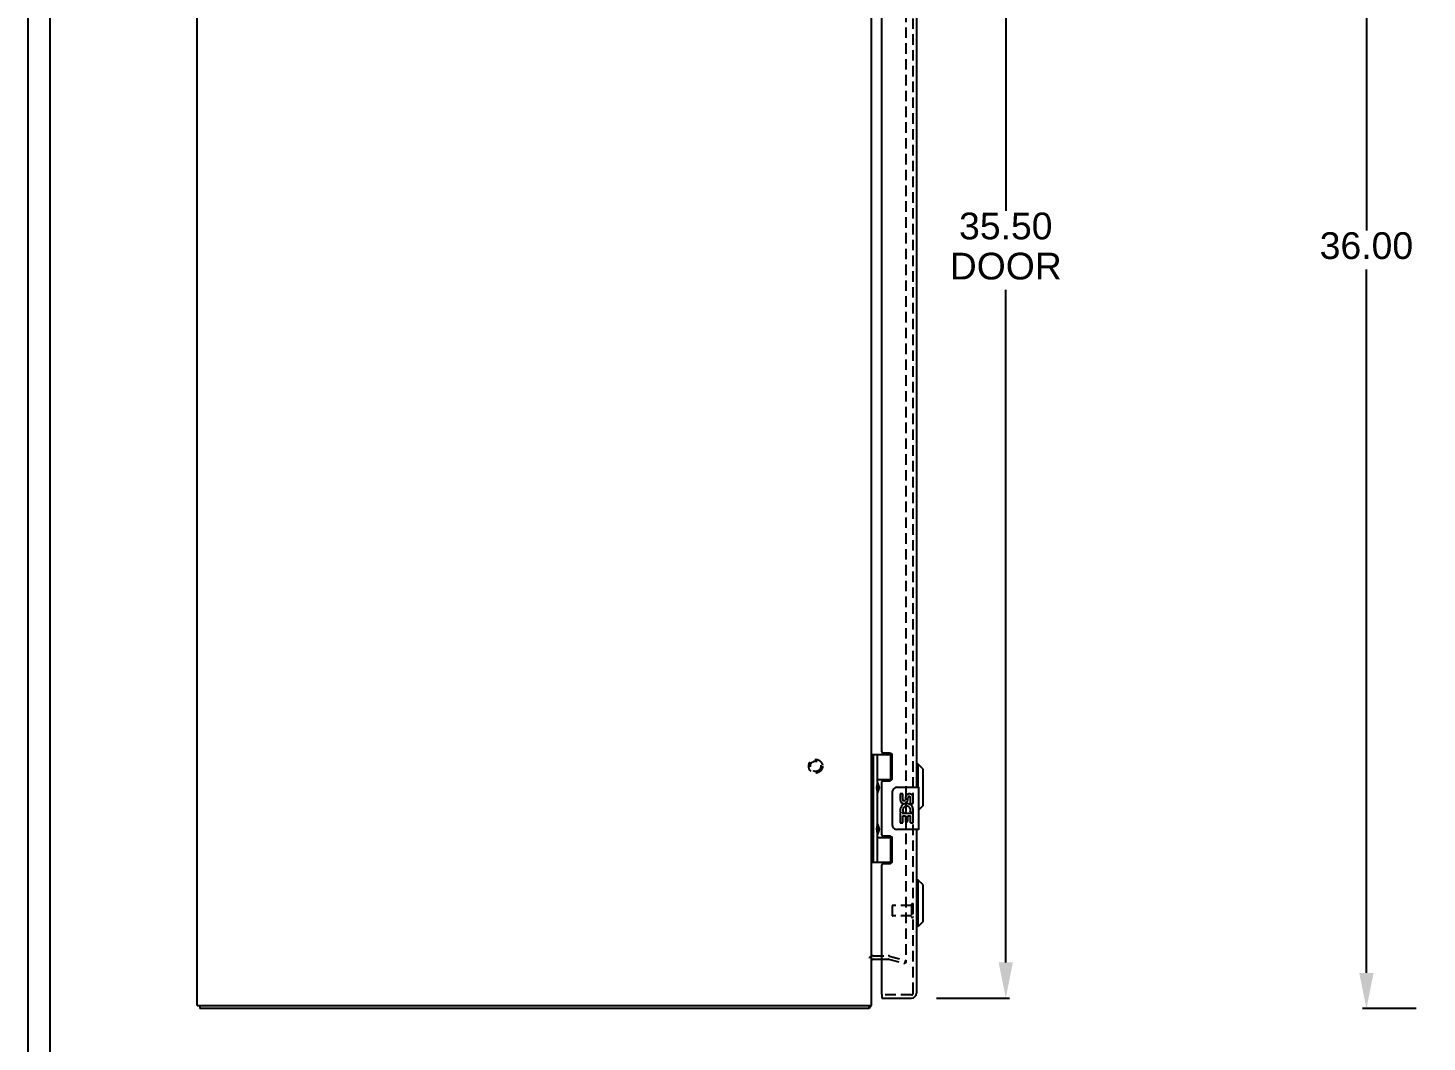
# Model space of a CAD drawing. Header units: inches. Extents: x 0 to 143, y 0 to 92.
# Drawn here: x -0.02 to 33.19, y 39.94 to 63.99 of the extents above; entities that cross this region are included whole.
import ezdxf
from ezdxf.enums import TextEntityAlignment as Align

# ---------------------------------------------------------------- set-up
doc = ezdxf.new("R2010")
doc.units = ezdxf.units.IN
doc.header["$MEASUREMENT"] = 0
doc.linetypes.add('HIDDEN', pattern=[0.375, 0.25, -0.125])
for name, color, linetype in [('DEFAULT_2', 8, 'HIDDEN'), ('DIMENSIONS', 7, 'Continuous'), ('DOOR_ASSEMBLY', 7, 'Continuous')]:
    doc.layers.add(name, color=color, linetype=linetype)
doc.styles.add('Fields', font='simplex.shx', dxfattribs={"height": 0.185})
doc.styles.get("Standard").update_dxf_attribs({"font": 'arial.ttf'})
doc.dimstyles.new('DIMSTYLE_1', dxfattribs={"dimtxt": 0.634328, "dimasz": 0.845771, "dimexe": 0.09, "dimexo": 0.07, "dimgap": 0.0375, "dimtad": 0, "dimtih": 1, "dimtoh": 1, "dimzin": 4, "dimdsep": 46, "dimtxsty": 'Standard', "dimblk": '_FILLED', "dimblk1": '_FILLED', "dimblk2": '_FILLED', "dimcen": 0.09, "dimadec": 3, "dimazin": 1, "dimtfac": 1, "dimtdec": 3, "dimtofl": 0, "dimtmove": 0, "dimatfit": 3, "dimldrblk": '_FILLED', "dimfxl": 1, "dimtolj": 1, "dimtzin": 4, "dimarcsym": 0})

# ---------------------------------------------------------------- blocks, each defined once
blk = doc.blocks.new('RG_Master_Ver_4_2_2')
at = {"color": 3}
blk.add_line((0.125, 21.7336), (0.125, 0.1939), dxfattribs=at)
blk.add_lwpolyline([(0, -0.044), (34.25, -0.044), (34.25, 21.956), (0, 21.956)], close=True, dxfattribs=at)
at = {"style": 'Fields'}
for tag, p in [('DESCRIPTION_3', (13.1158, 1.307)), ('DRN_3', (15.4724, 1.307)), ('CHK_3', (16.5293, 1.307)), ('APP_3', (17.5522, 1.307)), ('DATE_3', (18.8294, 1.307)), ('DRAWING_DESC', (32.2295, 1.2455)), ('CUSTOMER', (28.9966, 1.2135)), ('DESCRIPTION_2', (13.1158, 0.9513)), ('DRN_2', (15.4724, 0.9513)), ('CHK_2', (16.5293, 0.9513)), ('APP_2', (17.5522, 0.9513)), ('DATE_2', (18.8294, 0.9513)), ('DRAWING_#', (32.125, 0.8944)), ('SIZE', (30.7145, 0.8944)), ('REV', (33.5429, 0.8944)), ('DESCRIPTION_1', (13.1158, 0.5956)), ('DRN_1', (15.4724, 0.5956)), ('CHK_1', (16.5293, 0.5956)), ('APP_1', (17.5522, 0.5956)), ('DATE_1', (18.8294, 0.5956)), ('PROJECT_#', (28.9813, 0.5809)), ('DRN_BY', (30.875, 0.5245)), ('CHK_BY', (31.7615, 0.5245)), ('APP_BY', (32.75, 0.5245)), ('SCALE', (33.6518, 0.5245)), ('PROJECT_NAME', (29.021, 0.1759)), ('SHEETNUM', (32.7527, 0.1759)), ('TTL_SHTS', (33.5471, 0.1759))]:
    blk.add_attdef(tag, text='', height=0.125, dxfattribs=at).set_placement(p, align=Align.CENTER)
at = {"style": 'Fields', "flags": 9}
blk.add_attdef('WD_TB', (9.9529, 0.1939), '', height=0.0638, dxfattribs=at)
blk = doc.blocks.new('_FILLED')
at = {"color": 0, "linetype": 'ByBlock'}
blk.add_solid([(0, 0), (-1, 0.2), (-1, -0.2)], dxfattribs=at)
blk = doc.blocks.new('*D6')
at = {"layer": 'Defpoints', "color": 0, "linetype": 'Continuous', "transparency": 16777216}
for p in [(32.996, 76.728), (31.747, 40.728), (32.996, 40.728)]:
    blk.add_point(p, dxfattribs=at)
at = {"layer": 'DIMENSIONS', "color": 0, "linetype": 'Continuous', "lineweight": -2, "transparency": 16777216}
for p, q in [((32.926, 76.728), (31.657, 76.728)), ((31.747, 75.882), (31.747, 59.185)), ((31.747, 41.574), (31.747, 58.264)), ((32.926, 40.728), (31.657, 40.728))]:
    blk.add_line(p, q, dxfattribs=at)
at = {"layer": 'DIMENSIONS', "color": 0, "linetype": 'Continuous', "lineweight": -2, "transparency": 16777216, "xscale": 0.8457711443000001, "yscale": 0.8457711443000001, "zscale": 0.8457711443000001}
for p, rotation in [((31.747, 76.728), 90), ((31.747, 40.728), 270)]:
    blk.add_blockref('_FILLED', p, dxfattribs=dict(at, rotation=rotation))
at = {"layer": 'DIMENSIONS', "color": 0, "linetype": 'Continuous', "transparency": 16777216, "insert": (31.747, 59.147), "char_height": 0.6343, "width": 2.21661, "attachment_point": 2, "line_spacing_factor": 0.9}
blk.add_mtext('\\A1;36.00', dxfattribs=at)
blk = doc.blocks.new('*D8')
at = {"layer": 'Defpoints', "color": 0, "linetype": 'Continuous', "transparency": 16777216}
for p in [(21.473, 76.478), (21.473, 40.978), (23.188, 40.978)]:
    blk.add_point(p, dxfattribs=at)
at = {"layer": 'DIMENSIONS', "color": 0, "linetype": 'Continuous', "lineweight": -2, "transparency": 16777216}
for p, q in [((21.543, 76.478), (23.278, 76.478)), ((23.188, 75.632), (23.188, 59.651)), ((23.188, 41.824), (23.188, 57.779)), ((21.543, 40.978), (23.278, 40.978))]:
    blk.add_line(p, q, dxfattribs=at)
at = {"layer": 'DIMENSIONS', "color": 0, "linetype": 'Continuous', "lineweight": -2, "transparency": 16777216, "xscale": 0.8457711443000001, "yscale": 0.8457711443000001, "zscale": 0.8457711443000001}
for p, rotation in [((23.188, 76.478), 90), ((23.188, 40.978), 270)]:
    blk.add_blockref('_FILLED', p, dxfattribs=dict(at, rotation=rotation))
at = {"layer": 'DIMENSIONS', "color": 0, "linetype": 'Continuous', "transparency": 16777216, "insert": (23.188, 59.613), "char_height": 0.6343, "width": 2.65522, "attachment_point": 2, "line_spacing_factor": 0.9}
blk.add_mtext('\\A1;35.50\\PDOOR', dxfattribs=at)

msp = doc.modelspace()

# ---------------------------------------------------------------- linework, layer by layer
at = {"color": 3, "linetype": 'Continuous'}
for p, q in [((4, 40.80304), (4, 76.65304)), ((20, 40.80304), (20, 76.65304)), ((20.042, 41.90304), (20.243, 41.90304)), ((4, 40.80304), (20, 40.80304)), ((19.937, 40.72804), (4.063, 40.72804))]:
    msp.add_line(p, q, dxfattribs=at)
at = {"color": 7, "linetype": 'Continuous'}
for p, q in [((4.063, 40.80304), (4.063, 40.72804)), ((19.937, 40.80304), (19.937, 40.72804))]:
    msp.add_line(p, q, dxfattribs=at)
at = {"color": 3, "linetype": 'Continuous'}
for points in [[(19.95124, 40.74223), (19.95004, 40.74004), (19.94885, 40.73798), (19.9477, 40.7361), (19.94651, 40.73436), (19.94523, 40.73271), (19.94391, 40.73127), (19.94262, 40.73013), (19.94135, 40.72927), (19.94014, 40.72866), (19.93899, 40.72829), (19.93794, 40.72809), (19.937, 40.72804)], [(19.96213, 40.75886), (19.9606, 40.7573), (19.95913, 40.75552), (19.9577, 40.75354), (19.95633, 40.75139), (19.95499, 40.74913), (19.9537, 40.74681), (19.95124, 40.74223)]]:
    msp.add_lwpolyline(points, dxfattribs=at)
for centre, radius, start, end in [((20.042, 41.86104), 0.042, 90, 180), ((19.883, 40.84504), 0.117, 312.556918, 338.957349)]:
    msp.add_arc(centre, radius, start, end, dxfattribs=at)
at = {"layer": 'DEFAULT_2', "color": 8, "linetype": 'HIDDEN'}
for p, q in [((20.81264, 75.63034), (20.81264, 41.82574)), ((20.042, 41.97804), (20.40064, 41.97804)), ((20.243, 41.90304), (20.40064, 41.90304)), ((20.40711, 41.90219), (20.79322, 41.79873)), ((20.42652, 41.97463), (20.81264, 41.87117)), ((20.79322, 41.79873), (20.81264, 41.87117))]:
    msp.add_line(p, q, dxfattribs=at)
for points in [[(20.79331, 41.80574), (20.79243, 41.80576), (20.7905, 41.80596), (20.78858, 41.80635)], [(20.81264, 41.82574), (20.81253, 41.82371), (20.81224, 41.82173), (20.81175, 41.81977), (20.81108, 41.81788), (20.81022, 41.81606), (20.80919, 41.81435), (20.808, 41.81275), (20.80666, 41.81128), (20.80518, 41.80996), (20.80359, 41.8088), (20.80188, 41.80782), (20.80009, 41.80701), (20.79823, 41.8064), (20.79632, 41.80599), (20.79438, 41.80577), (20.79331, 41.80574)]]:
    msp.add_lwpolyline(points, dxfattribs=at)
for radius in [0.1635, 0.124]:
    msp.add_circle((18.675, 46.47804), radius, dxfattribs=at)
for centre, radius, start, end in [((20.042, 41.86104), 0.117, 90, 146.900175), ((20.40064, 41.87804), 0.1, 75, 90), ((20.40064, 41.87804), 0.025, 75, 90)]:
    msp.add_arc(centre, radius, start, end, dxfattribs=at)
at = {"layer": 'DOOR_ASSEMBLY', "color": 8, "linetype": 'HIDDEN'}
for p, q in [((20.993, 41.09504), (20.993, 76.36104)), ((20.493, 43.16704), (20.493, 42.93904)), ((20.95, 43.17704), (20.503, 43.17704)), ((20.95, 43.19504), (20.95, 42.91104)), ((20.95, 42.92904), (20.503, 42.92904)), ((20.951, 41.05304), (20.258, 41.05304))]:
    msp.add_line(p, q, dxfattribs=at)
at = {"layer": 'DOOR_ASSEMBLY', "color": 3, "linetype": 'Continuous'}
for p, q in [((21.068, 71.47804), (21.068, 45.97804)), ((20.243, 46.81954), (20.243, 70.63654)), ((20.431, 46.78854), (20.274, 46.78854)), ((20.493, 46.19754), (20.493, 46.72654)), ((20.243, 44.85154), (20.243, 46.10454)), ((20.274, 46.13554), (20.431, 46.13554)), ((21.068, 44.97804), (21.068, 41.09504)), ((20.431, 44.82054), (20.274, 44.82054)), ((20.493, 44.22954), (20.493, 44.75854)), ((20.274, 44.16754), (20.431, 44.16754)), ((20.243, 41.06804), (20.243, 44.13654)), ((20.243, 40.97804), (20.951, 40.97804))]:
    msp.add_line(p, q, dxfattribs=at)
at = {"layer": 'DOOR_ASSEMBLY', "color": 7, "linetype": 'Continuous'}
for p, q in [((20, 46.75754), (20.48469, 46.75754)), ((20.039, 46.75754), (20.039, 44.19854)), ((20.138, 46.75754), (20.138, 46.07021)), ((20.458, 46.16704), (20.458, 46.75754)), ((21.10737, 46.52922), (21.068, 46.52922)), ((21.22548, 46.41111), (21.10737, 46.52922)), ((21.10737, 45.97804), (21.10737, 46.52922)), ((20.13805, 46.16704), (20.48497, 46.16704)), ((20.4268, 46.15804), (20.47879, 46.15804)), ((20.4268, 46.15804), (20.4268, 46.13554)), ((21.22548, 45.54497), (21.22548, 46.41111)), ((20.138, 45.86987), (20.138, 45.08621)), ((20.15449, 46.0411), (20.1545, 46.04002)), ((20.15449, 45.89899), (20.1545, 45.89952)), ((20.1545, 46.04002), (20.1545, 45.89952)), ((20.50309, 45.07804), (20.50309, 45.87804)), ((20.603, 45.97804), (21.113, 45.97804)), ((20.74121, 45.82384), (20.67833, 45.82384)), ((20.67833, 45.82384), (20.67833, 45.68752)), ((20.74121, 45.68752), (20.74121, 45.82384)), ((21.128, 44.99304), (21.128, 45.96304)), ((20.80633, 45.75008), (20.80637, 45.68107)), ((20.86697, 45.68752), (20.86693, 45.72951)), ((20.92982, 45.59322), (20.92982, 45.72953)), ((20.92982, 45.59322), (20.99045, 45.59322)), ((20.99045, 45.59322), (20.99045, 45.75001)), ((21.22548, 45.54497), (21.128, 45.44749)), ((20.69654, 45.3626), (20.67833, 45.3626)), ((20.67833, 45.3626), (20.67833, 45.13223)), ((20.73098, 45.3626), (20.75836, 45.38179)), ((20.73098, 45.3626), (20.99045, 45.3626)), ((20.74121, 45.29973), (20.80634, 45.29973)), ((20.74121, 45.13223), (20.74121, 45.29973)), ((20.80634, 45.29973), (20.80634, 45.16367)), ((20.80634, 45.16367), (20.86695, 45.16367)), ((20.86695, 45.29973), (20.92982, 45.29973)), ((20.86695, 45.16367), (20.86695, 45.29973)), ((20.92207, 45.39858), (20.97977, 45.3736)), ((20.92982, 45.13223), (20.92982, 45.29973)), ((20.99045, 45.40955), (20.99045, 45.46253)), ((20.99045, 45.13223), (20.99045, 45.3626)), ((20.138, 44.88587), (20.138, 44.19854)), ((20.15449, 45.0571), (20.1545, 45.05602)), ((20.15449, 44.91499), (20.1545, 44.91552)), ((20.1545, 45.05602), (20.1545, 44.91552)), ((21.113, 44.97804), (20.603, 44.97804)), ((20.67833, 45.13223), (20.74121, 45.13223)), ((20.92982, 45.13223), (20.99045, 45.13223)), ((20.13805, 44.78904), (20.48497, 44.78904)), ((20.4268, 44.82054), (20.4268, 44.79804)), ((20.47879, 44.79804), (20.4268, 44.79804)), ((20.458, 44.19854), (20.458, 44.78904)), ((20, 44.19854), (20.48469, 44.19854)), ((21.10737, 43.77922), (21.068, 43.77922)), ((21.22548, 43.66111), (21.10737, 43.77922)), ((21.10737, 42.67686), (21.10737, 43.77922)), ((21.22548, 42.79498), (21.22548, 43.66111)), ((21.10737, 42.67686), (21.068, 42.67686)), ((21.22548, 42.79497), (21.10737, 42.67686)), ((20.243, 41.05304), (20.258, 41.05304)), ((20.243, 41.05304), (20.243, 40.97804))]:
    msp.add_line(p, q, dxfattribs=at)
for points in [[(20.13805, 46.11396), (20.13895, 46.10542), (20.14096, 46.09598), (20.144, 46.08552), (20.1479, 46.07438), (20.15238, 46.0628), (20.1572, 46.051), (20.16203, 46.03933), (20.1667, 46.02769), (20.17105, 46.01612), (20.17481, 46.00459), (20.17777, 45.99309), (20.17971, 45.9816), (20.18034, 45.97007), (20.17971, 45.95855), (20.17779, 45.94705), (20.17482, 45.93554), (20.17106, 45.924), (20.16671, 45.91242), (20.16204, 45.90078), (20.15721, 45.8891), (20.15239, 45.8773), (20.1479, 45.86571), (20.14401, 45.85457), (20.14096, 45.84411), (20.13895, 45.83466), (20.13805, 45.82612)], [(20.50309, 45.87804), (20.50329, 45.88434), (20.50386, 45.89056), (20.5048, 45.89668), (20.50611, 45.90267), (20.50777, 45.90852), (20.50977, 45.91421)], [(20.13805, 45.12996), (20.13895, 45.12142), (20.14096, 45.11198), (20.144, 45.10152), (20.1479, 45.09038), (20.15238, 45.0788), (20.1572, 45.067), (20.16203, 45.05533), (20.1667, 45.04369), (20.17105, 45.03212), (20.17481, 45.02059), (20.17777, 45.00909), (20.17971, 44.9976), (20.18034, 44.98607), (20.17971, 44.97455), (20.17779, 44.96305), (20.17482, 44.95154), (20.17106, 44.94), (20.16671, 44.92842), (20.16204, 44.91678), (20.15721, 44.9051), (20.15239, 44.8933), (20.1479, 44.88171), (20.14401, 44.87057), (20.14096, 44.86011), (20.13895, 44.85066), (20.13805, 44.84212)], [(20.50977, 45.04187), (20.50777, 45.04755), (20.50611, 45.0534), (20.5048, 45.0594), (20.50386, 45.06551), (20.50329, 45.07174), (20.50309, 45.07804)]]:
    msp.add_lwpolyline(points, dxfattribs=at)
at = {"layer": 'DOOR_ASSEMBLY', "color": 3, "linetype": 'Continuous'}
for centre, radius, start, end in [((20.274, 46.81954), 0.031, 180, 270), ((20.431, 46.72654), 0.062, 0, 90), ((20.431, 46.19754), 0.062, 270, 0), ((20.274, 46.10454), 0.031, 90, 180), ((20.274, 44.85154), 0.031, 180, 270), ((20.431, 44.75854), 0.062, 0, 90), ((20.274, 44.13654), 0.031, 90, 180), ((20.431, 44.22954), 0.062, 270, 0), ((20.258, 41.06804), 0.015, 180, 270), ((20.951, 41.09504), 0.117, 270, 0)]:
    msp.add_arc(centre, radius, start, end, dxfattribs=at)
at = {"layer": 'DOOR_ASSEMBLY', "color": 7, "linetype": 'Continuous'}
for centre, radius, start, end in [((20.0645, 46.04004), 0.09, 0.671976, 35.187748), ((20.0645, 45.90004), 0.09, 324.812252, 359.328024), ((20.603, 45.87804), 0.1, 90, 158.794594), ((20.89844, 45.72955), 0.09426, 71.726666, 167.433789), ((20.89844, 45.72955), 0.09426, 12.540171, 71.70103), ((21.113, 45.96304), 0.015, 0, 90), ((20.77265, 45.68752), 0.09432, 180, 0), ((20.83551, 45.43604), 0.15719, 9.703137, 161.879131), ((20.83551, 45.43604), 0.09432, 336.596647, 215.112175), ((20.77265, 45.68752), 0.03145, 180, 261.229462), ((20.772, 45.6924), 0.03619, 263.428547, 341.76278), ((20.89838, 45.72953), 0.03145, 0, 180.048471), ((20.83221, 45.43582), 0.15412, 161.419882, 206.196295), ((20.83551, 45.43604), 0.15719, 205.737045, 207.853202), ((20.83551, 45.43604), 0.15719, 336.596647, 350.296863), ((20.0645, 45.05604), 0.09, 0.671976, 35.187748), ((20.0645, 44.91604), 0.09, 324.812252, 359.328024), ((20.603, 45.07804), 0.1, 201.20502, 270), ((21.113, 44.99304), 0.015, 270, 0)]:
    msp.add_arc(centre, radius, start, end, dxfattribs=at)
at = {"layer": 'DOOR_ASSEMBLY', "color": 8, "linetype": 'HIDDEN'}
for centre, radius, start, end in [((20.503, 43.16704), 0.01, 90, 180), ((20.9715, 43.19504), 0.0215, 0, 180), ((20.503, 42.93904), 0.01, 180, 270), ((20.9715, 42.91104), 0.0215, 180, 0), ((20.951, 41.09504), 0.042, 270, 0)]:
    msp.add_arc(centre, radius, start, end, dxfattribs=at)
at = {"layer": 'DOOR_ASSEMBLY', "color": 7, "linetype": 'Continuous'}
for centre in [(20.22716, 45.97004), (20.22716, 44.98604)]:
    msp.add_ellipse(centre, major_axis=(0, 0.1875), ratio=0.5625, start_param=1.0071888, end_param=2.13440385, dxfattribs=at)

# ---------------------------------------------------------------- block references
at = {"xscale": 4.175182481751825, "yscale": 4.175182481751825, "zscale": 4.175182481751825}
msp.add_blockref('RG_Master_Ver_4_2_2', (-0.01704, 0.3969), dxfattribs=at)

# ---------------------------------------------------------------- dimensions: what is measured, and where the dimension line sits
at = {"layer": 'DIMENSIONS', "color": 2, "linetype": 'Continuous'}
dim = msp.add_linear_dim(base=(31.74734, 40.72804), p1=(32.99553, 76.72804), p2=(32.99553, 40.72804), angle=270, dimstyle='DIMSTYLE_1', dxfattribs=at)
dim.commit()
dim.dimension.update_dxf_attribs({"geometry": '*D6', "text_midpoint": (31.74734, 58.7245), "dimtype": 160})
dim = msp.add_linear_dim(base=(23.1882, 40.97804), p1=(21.47304, 76.47804), p2=(21.47304, 40.97804), angle=270, text='<>\\PDOOR', dimstyle='DIMSTYLE_1', dxfattribs=at)
dim.commit()
dim.dimension.update_dxf_attribs({"geometry": '*D8', "text_midpoint": (23.1882, 58.71472), "dimtype": 160})

doc.saveas('drawing.dxf')
